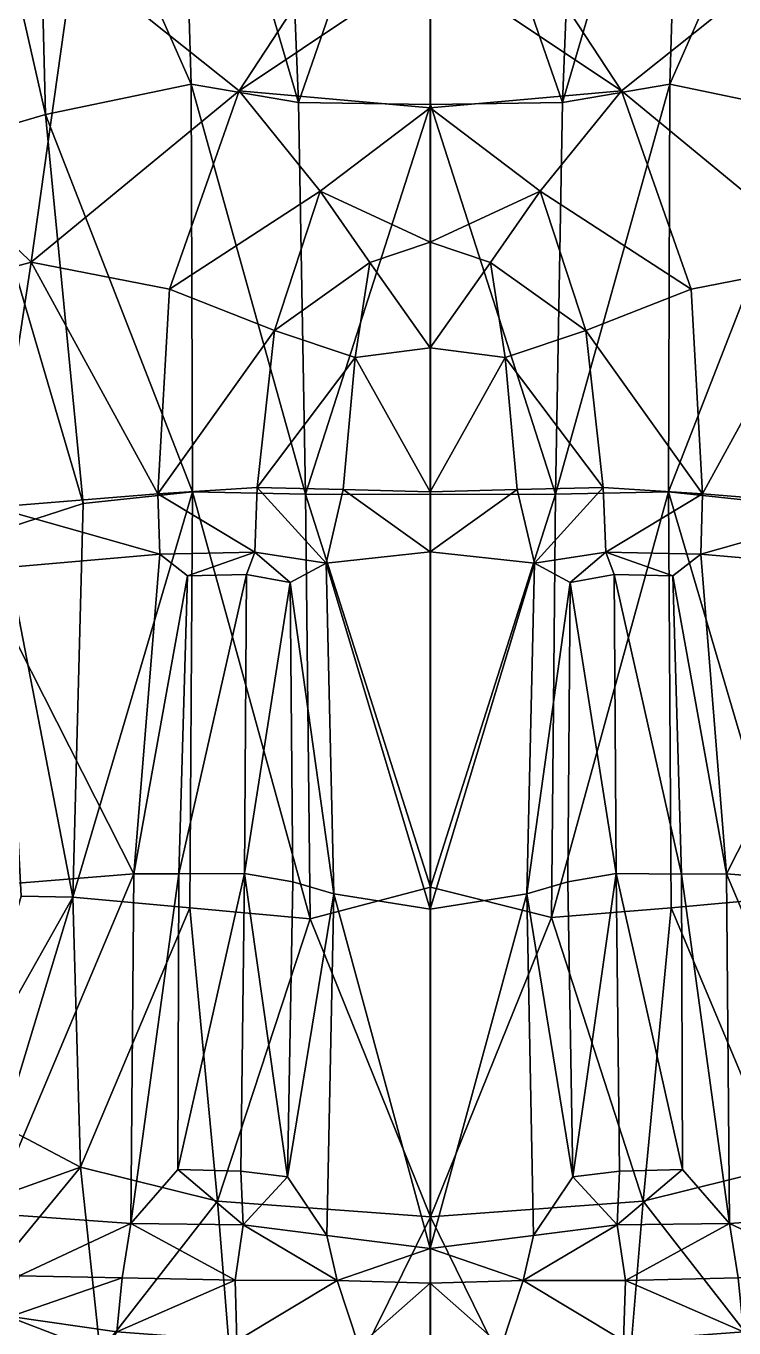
# Model space of a CAD drawing. Extents: x -4.77 to 4.77, y -2.48 to 3.3.
# Drawn here: x -0.1493 to 0.1118, y 0.9531 to 1.4335 of the extents above; entities that cross this region are included whole.
import ezdxf

# ---------------------------------------------------------------- set-up
doc = ezdxf.new("R2010")
doc.units = 0

msp = doc.modelspace()

# ---------------------------------------------------------------- linework, layer by layer
for points in [[(-0.08845, 1.41206, -1.1986), (-0.14563, 1.54208, -1.15501), (-0.09272, 1.55475, -1.17062)], [(-0.08845, 1.41206, 1.1986), (-0.09272, 1.55475, 1.17062), (-0.14563, 1.54208, 1.15501)], [(-0.04884, 1.40526, -1.16604), (-0.09272, 1.55475, -1.17062), (-0.05468, 1.55153, -1.13752)], [(-0.04884, 1.40526, -1.16604), (-0.08845, 1.41206, -1.1986), (-0.09272, 1.55475, -1.17062)], [(-0.04884, 1.40526, 1.16604), (-0.05468, 1.55153, 1.13752), (-0.09272, 1.55475, 1.17062)], [(-0.04884, 1.40526, 1.16604), (-0.09272, 1.55475, 1.17062), (-0.08845, 1.41206, 1.1986)], [(0.04854, 1.40525, -1.16603), (0.09243, 1.55474, -1.17062), (0.08815, 1.41205, -1.1986)], [(0.04854, 1.40525, -1.16603), (0.05439, 1.55153, -1.13752), (0.09243, 1.55474, -1.17062)], [(0.04854, 1.40525, 1.16603), (0.08815, 1.41205, 1.1986), (0.09243, 1.55474, 1.17062)], [(0.04854, 1.40525, 1.16603), (0.09243, 1.55474, 1.17062), (0.05439, 1.55153, 1.13752)], [(0.08815, 1.41205, -1.1986), (0.09243, 1.55474, -1.17062), (0.14534, 1.54207, -1.155)], [(0.08815, 1.41205, 1.1986), (0.14534, 1.54207, 1.155), (0.09243, 1.55474, 1.17062)], [(-0.00015, 1.54567, -1.13773), (-0.04884, 1.40526, -1.16604), (-0.05468, 1.55153, -1.13752)], [(-0.00015, 1.54567, 1.13773), (-0.05468, 1.55153, 1.13752), (-0.04884, 1.40526, 1.16604)], [(-0.00015, 1.54567, -1.13773), (0.05439, 1.55153, -1.13752), (0.04854, 1.40525, -1.16603)], [(-0.00015, 1.54567, 1.13773), (0.04854, 1.40525, 1.16603), (0.05439, 1.55153, 1.13752)], [(-0.14215, 1.40087, -1.1718), (-0.1726, 1.53498, -1.14042), (-0.14563, 1.54208, -1.15501)], [(-0.14215, 1.40087, 1.1718), (-0.14563, 1.54208, 1.15501), (-0.1726, 1.53498, 1.14042)], [(-0.08845, 1.41206, -1.1986), (-0.14215, 1.40087, -1.1718), (-0.14563, 1.54208, -1.15501)], [(-0.08845, 1.41206, 1.1986), (-0.14563, 1.54208, 1.15501), (-0.14215, 1.40087, 1.1718)], [(-0.00015, 1.54567, -1.13773), (-0.00015, 1.40459, -1.16428), (-0.04884, 1.40526, -1.16604)], [(-0.00015, 1.54567, 1.13773), (-0.04884, 1.40526, 1.16604), (-0.00015, 1.40459, 1.16428)], [(-0.00015, 1.54567, -1.13773), (0.04854, 1.40525, -1.16603), (-0.00015, 1.40459, -1.16428)], [(-0.00015, 1.54567, 1.13773), (-0.00015, 1.40459, 1.16428), (0.04854, 1.40525, 1.16603)], [(0.08815, 1.41205, -1.1986), (0.14534, 1.54207, -1.155), (0.14185, 1.40086, -1.17179)], [(0.08815, 1.41205, 1.1986), (0.14185, 1.40086, 1.17179), (0.14534, 1.54207, 1.155)], [(-0.14215, 1.40087, -1.1718), (-0.16813, 1.39329, -1.16612), (-0.1726, 1.53498, -1.14042)], [(-0.14215, 1.40087, 1.1718), (-0.1726, 1.53498, 1.14042), (-0.16813, 1.39329, 1.16612)], [(-0.07071, 1.40956, 1.11707), (-0.00022, 1.51727, 1.11707), (-0.13168, 1.45831, 1.11707)], [(-0.07071, 1.40956, -1.11707), (-0.13168, 1.45831, -1.11707), (-0.00022, 1.51727, -1.11707)], [(-0.07071, 1.40956, 1.11707), (-0.00022, 1.45688, 1.11707), (-0.00022, 1.51727, 1.11707)], [(-0.07071, 1.40956, -1.11707), (-0.00022, 1.51727, -1.11707), (-0.00022, 1.45688, -1.11707)], [(-0.00022, 1.51727, 1.11707), (0.07026, 1.40956, 1.11707), (0.13124, 1.4583, 1.11707)], [(-0.00022, 1.51727, 1.11707), (-0.00022, 1.45688, 1.11707), (0.07026, 1.40956, 1.11707)], [(-0.00022, 1.51727, -1.11707), (0.13124, 1.4583, -1.11707), (0.07026, 1.40956, -1.11707)], [(-0.00022, 1.51727, -1.11707), (0.07026, 1.40956, -1.11707), (-0.00022, 1.45688, -1.11707)], [(-0.24644, 1.4879, 1.11706), (-0.2008, 1.39818, 1.11706), (-0.13168, 1.45831, 1.11707)], [(-0.24644, 1.4879, -1.11706), (-0.13168, 1.45831, -1.11707), (-0.2008, 1.39818, -1.11706)], [(-0.2008, 1.39818, 1.11706), (-0.14745, 1.34641, 1.11706), (-0.13168, 1.45831, 1.11707)], [(-0.2008, 1.39818, -1.11706), (-0.13168, 1.45831, -1.11707), (-0.14745, 1.34641, -1.11706)], [(-0.07071, 1.40956, 1.11707), (-0.13168, 1.45831, 1.11707), (-0.14745, 1.34641, 1.11706)], [(-0.07071, 1.40956, -1.11707), (-0.14745, 1.34641, -1.11706), (-0.13168, 1.45831, -1.11707)], [(-0.07071, 1.40956, 1.11707), (-0.00023, 1.40332, 1.11707), (-0.00022, 1.45688, 1.11707)], [(-0.07071, 1.40956, -1.11707), (-0.00022, 1.45688, -1.11707), (-0.00023, 1.40332, -1.11707)], [(0.07026, 1.40956, 1.11707), (-0.00022, 1.45688, 1.11707), (-0.00023, 1.40332, 1.11707)], [(0.07026, 1.40956, -1.11707), (-0.00023, 1.40332, -1.11707), (-0.00022, 1.45688, -1.11707)], [(0.14699, 1.3464, 1.11707), (0.13124, 1.4583, 1.11707), (0.07026, 1.40956, 1.11707)], [(0.14699, 1.3464, -1.11707), (0.07026, 1.40956, -1.11707), (0.13124, 1.4583, -1.11707)], [(-0.07071, 1.40956, 1.11707), (-0.14745, 1.34641, 1.11706), (-0.09643, 1.33641, 1.11707)], [(-0.07071, 1.40956, -1.11707), (-0.09643, 1.33641, -1.11707), (-0.14745, 1.34641, -1.11706)], [(-0.08795, 1.26159, -1.22381), (-0.14215, 1.40087, -1.1718), (-0.08845, 1.41206, -1.1986)], [(-0.08795, 1.26159, 1.22381), (-0.08845, 1.41206, 1.1986), (-0.14215, 1.40087, 1.1718)], [(-0.04079, 1.37263, 1.11707), (-0.07071, 1.40956, 1.11707), (-0.09643, 1.33641, 1.11707)], [(-0.04079, 1.37263, -1.11707), (-0.09643, 1.33641, -1.11707), (-0.07071, 1.40956, -1.11707)], [(-0.04625, 1.26075, -1.18729), (-0.08845, 1.41206, -1.1986), (-0.04884, 1.40526, -1.16604)], [(-0.04625, 1.26075, -1.18729), (-0.08795, 1.26159, -1.22381), (-0.08845, 1.41206, -1.1986)], [(-0.04625, 1.26075, 1.18729), (-0.04884, 1.40526, 1.16604), (-0.08845, 1.41206, 1.1986)], [(-0.04625, 1.26075, 1.18729), (-0.08845, 1.41206, 1.1986), (-0.08795, 1.26159, 1.22381)], [(-0.07071, 1.40956, 1.11707), (-0.04079, 1.37263, 1.11707), (-0.00023, 1.40332, 1.11707)], [(-0.07071, 1.40956, -1.11707), (-0.00023, 1.40332, -1.11707), (-0.04079, 1.37263, -1.11707)], [(0.07026, 1.40956, 1.11707), (-0.00023, 1.40332, 1.11707), (0.04034, 1.37263, 1.11707)], [(0.07026, 1.40956, -1.11707), (0.04034, 1.37263, -1.11707), (-0.00023, 1.40332, -1.11707)], [(0.04034, 1.37263, 1.11707), (0.09598, 1.3364, 1.11707), (0.07026, 1.40956, 1.11707)], [(0.04034, 1.37263, -1.11707), (0.07026, 1.40956, -1.11707), (0.09598, 1.3364, -1.11707)], [(0.04595, 1.26075, -1.18728), (0.08815, 1.41205, -1.1986), (0.08765, 1.26158, -1.22381)], [(0.04595, 1.26075, -1.18728), (0.04854, 1.40525, -1.16603), (0.08815, 1.41205, -1.1986)], [(0.04595, 1.26075, 1.18728), (0.08765, 1.26158, 1.22381), (0.08815, 1.41205, 1.1986)], [(0.04595, 1.26075, 1.18728), (0.08815, 1.41205, 1.1986), (0.04854, 1.40525, 1.16603)], [(0.14699, 1.3464, 1.11707), (0.07026, 1.40956, 1.11707), (0.09598, 1.3364, 1.11707)], [(0.14699, 1.3464, -1.11707), (0.09598, 1.3364, -1.11707), (0.07026, 1.40956, -1.11707)], [(0.08765, 1.26158, -1.22381), (0.08815, 1.41205, -1.1986), (0.14185, 1.40086, -1.17179)], [(0.08765, 1.26158, 1.22381), (0.14185, 1.40086, 1.17179), (0.08815, 1.41205, 1.1986)], [(-0.00015, 1.40459, -1.16428), (-0.04625, 1.26075, -1.18729), (-0.04884, 1.40526, -1.16604)], [(-0.00015, 1.40459, 1.16428), (-0.04884, 1.40526, 1.16604), (-0.04625, 1.26075, 1.18729)], [(-0.00015, 1.40459, -1.16428), (-0.00015, 1.26064, -1.18404), (-0.04625, 1.26075, -1.18729)], [(-0.00015, 1.40459, 1.16428), (-0.04625, 1.26075, 1.18729), (-0.00015, 1.26064, 1.18404)], [(-0.04079, 1.37263, 1.11707), (-0.00023, 1.35372, 1.11707), (-0.00023, 1.40332, 1.11707)], [(-0.04079, 1.37263, -1.11707), (-0.00023, 1.40332, -1.11707), (-0.00023, 1.35372, -1.11707)], [(-0.00023, 1.35372, 1.11707), (0.04034, 1.37263, 1.11707), (-0.00023, 1.40332, 1.11707)], [(-0.00023, 1.35372, -1.11707), (-0.00023, 1.40332, -1.11707), (0.04034, 1.37263, -1.11707)], [(-0.00015, 1.40459, -1.16428), (0.04854, 1.40525, -1.16603), (0.04595, 1.26075, -1.18728)], [(-0.00015, 1.40459, 1.16428), (0.04595, 1.26075, 1.18728), (0.04854, 1.40525, 1.16603)], [(-0.00015, 1.40459, -1.16428), (0.04595, 1.26075, -1.18728), (-0.00015, 1.26064, -1.18404)], [(-0.00015, 1.40459, 1.16428), (-0.00015, 1.26064, 1.18404), (0.04595, 1.26075, 1.18728)], [(-0.2008, 1.39818, 1.11706), (-0.19833, 1.3323, 1.11706), (-0.14745, 1.34641, 1.11706)], [(-0.2008, 1.39818, -1.11706), (-0.14745, 1.34641, -1.11706), (-0.19833, 1.3323, -1.11706)], [(-0.12828, 1.25732, -1.20398), (-0.16813, 1.39329, -1.16612), (-0.14215, 1.40087, -1.1718)], [(-0.12828, 1.25732, 1.20398), (-0.14215, 1.40087, 1.1718), (-0.16813, 1.39329, 1.16612)], [(-0.08795, 1.26159, -1.22381), (-0.12828, 1.25732, -1.20398), (-0.14215, 1.40087, -1.1718)], [(-0.08795, 1.26159, 1.22381), (-0.14215, 1.40087, 1.1718), (-0.12828, 1.25732, 1.20398)], [(0.08765, 1.26158, -1.22381), (0.14185, 1.40086, -1.17179), (0.12798, 1.25731, -1.20398)], [(0.08765, 1.26158, 1.22381), (0.12798, 1.25731, 1.20398), (0.14185, 1.40086, 1.17179)], [(-0.12828, 1.25732, -1.20398), (-0.15818, 1.24756, -1.18552), (-0.16813, 1.39329, -1.16612)], [(-0.12828, 1.25732, 1.20398), (-0.16813, 1.39329, 1.16612), (-0.15818, 1.24756, 1.18552)], [(-0.04079, 1.37263, 1.11707), (-0.09643, 1.33641, 1.11707), (-0.05765, 1.32114, 1.11707)], [(-0.04079, 1.37263, -1.11707), (-0.05765, 1.32114, -1.11707), (-0.09643, 1.33641, -1.11707)], [(-0.02247, 1.34623, 1.11707), (-0.04079, 1.37263, 1.11707), (-0.05765, 1.32114, 1.11707)], [(-0.02247, 1.34623, -1.11707), (-0.05765, 1.32114, -1.11707), (-0.04079, 1.37263, -1.11707)], [(-0.04079, 1.37263, 1.11707), (-0.02247, 1.34623, 1.11707), (-0.00023, 1.35372, 1.11707)], [(-0.04079, 1.37263, -1.11707), (-0.00023, 1.35372, -1.11707), (-0.02247, 1.34623, -1.11707)], [(-0.00023, 1.35372, 1.11707), (0.02201, 1.34623, 1.11707), (0.04034, 1.37263, 1.11707)], [(-0.00023, 1.35372, -1.11707), (0.04034, 1.37263, -1.11707), (0.02201, 1.34623, -1.11707)], [(0.05719, 1.32114, 1.11707), (0.04034, 1.37263, 1.11707), (0.02201, 1.34623, 1.11707)], [(0.05719, 1.32114, -1.11707), (0.02201, 1.34623, -1.11707), (0.04034, 1.37263, -1.11707)], [(0.04034, 1.37263, 1.11707), (0.05719, 1.32114, 1.11707), (0.09598, 1.3364, 1.11707)], [(0.04034, 1.37263, -1.11707), (0.09598, 1.3364, -1.11707), (0.05719, 1.32114, -1.11707)], [(-0.00023, 1.31478, 1.11707), (-0.00023, 1.35372, 1.11707), (-0.02247, 1.34623, 1.11707)], [(-0.00023, 1.31478, -1.11707), (-0.02247, 1.34623, -1.11707), (-0.00023, 1.35372, -1.11707)], [(-0.00023, 1.31478, 1.11707), (0.02201, 1.34623, 1.11707), (-0.00023, 1.35372, 1.11707)], [(-0.00023, 1.31478, -1.11707), (-0.00023, 1.35372, -1.11707), (0.02201, 1.34623, -1.11707)], [(-0.19833, 1.3323, 1.11706), (-0.16128, 1.25603, 1.11706), (-0.14745, 1.34641, 1.11706)], [(-0.19833, 1.3323, -1.11706), (-0.14745, 1.34641, -1.11706), (-0.16128, 1.25603, -1.11706)], [(-0.1007, 1.26089, 1.11707), (-0.14745, 1.34641, 1.11706), (-0.16128, 1.25603, 1.11706)], [(-0.1007, 1.26089, -1.11707), (-0.16128, 1.25603, -1.11706), (-0.14745, 1.34641, -1.11706)], [(-0.1007, 1.26089, 1.11707), (-0.09643, 1.33641, 1.11707), (-0.14745, 1.34641, 1.11706)], [(-0.1007, 1.26089, -1.11707), (-0.14745, 1.34641, -1.11706), (-0.09643, 1.33641, -1.11707)], [(-0.02247, 1.34623, 1.11707), (-0.05765, 1.32114, 1.11707), (-0.02787, 1.31118, 1.11707)], [(-0.02247, 1.34623, -1.11707), (-0.02787, 1.31118, -1.11707), (-0.05765, 1.32114, -1.11707)], [(-0.00023, 1.31478, 1.11707), (-0.02247, 1.34623, 1.11707), (-0.02787, 1.31118, 1.11707)], [(-0.00023, 1.31478, -1.11707), (-0.02787, 1.31118, -1.11707), (-0.02247, 1.34623, -1.11707)], [(-0.00023, 1.31478, 1.11707), (0.02742, 1.31117, 1.11707), (0.02201, 1.34623, 1.11707)], [(-0.00023, 1.31478, -1.11707), (0.02201, 1.34623, -1.11707), (0.02742, 1.31117, -1.11707)], [(0.05719, 1.32114, 1.11707), (0.02201, 1.34623, 1.11707), (0.02742, 1.31117, 1.11707)], [(0.05719, 1.32114, -1.11707), (0.02742, 1.31117, -1.11707), (0.02201, 1.34623, -1.11707)], [(0.10024, 1.26088, 1.11707), (0.14699, 1.3464, 1.11707), (0.09598, 1.3364, 1.11707)], [(0.10024, 1.26088, -1.11707), (0.09598, 1.3364, -1.11707), (0.14699, 1.3464, -1.11707)], [(0.10024, 1.26088, 1.11707), (0.16082, 1.25602, 1.11708), (0.14699, 1.3464, 1.11707)], [(0.10024, 1.26088, -1.11707), (0.14699, 1.3464, -1.11707), (0.16082, 1.25602, -1.11708)], [(-0.1007, 1.26089, 1.11707), (-0.05765, 1.32114, 1.11707), (-0.09643, 1.33641, 1.11707)], [(-0.1007, 1.26089, -1.11707), (-0.09643, 1.33641, -1.11707), (-0.05765, 1.32114, -1.11707)], [(0.05719, 1.32114, 1.11707), (0.10024, 1.26088, 1.11707), (0.09598, 1.3364, 1.11707)], [(0.05719, 1.32114, -1.11707), (0.09598, 1.3364, -1.11707), (0.10024, 1.26088, -1.11707)], [(-0.1007, 1.26089, 1.11707), (-0.06406, 1.2633, 1.11707), (-0.05765, 1.32114, 1.11707)], [(-0.1007, 1.26089, -1.11707), (-0.05765, 1.32114, -1.11707), (-0.06406, 1.2633, -1.11707)], [(-0.02787, 1.31118, 1.11707), (-0.05765, 1.32114, 1.11707), (-0.06406, 1.2633, 1.11707)], [(-0.02787, 1.31118, -1.11707), (-0.06406, 1.2633, -1.11707), (-0.05765, 1.32114, -1.11707)], [(0.0636, 1.2633, 1.11707), (0.05719, 1.32114, 1.11707), (0.02742, 1.31117, 1.11707)], [(0.0636, 1.2633, -1.11707), (0.02742, 1.31117, -1.11707), (0.05719, 1.32114, -1.11707)], [(0.05719, 1.32114, 1.11707), (0.0636, 1.2633, 1.11707), (0.10024, 1.26088, 1.11707)], [(0.05719, 1.32114, -1.11707), (0.10024, 1.26088, -1.11707), (0.0636, 1.2633, -1.11707)], [(-0.02787, 1.31118, 1.11707), (-0.00023, 1.26164, 1.11707), (-0.00023, 1.31478, 1.11707)], [(-0.02787, 1.31118, -1.11707), (-0.00023, 1.31478, -1.11707), (-0.00023, 1.26164, -1.11707)], [(-0.00023, 1.26164, 1.11707), (0.02742, 1.31117, 1.11707), (-0.00023, 1.31478, 1.11707)], [(-0.00023, 1.26164, -1.11707), (-0.00023, 1.31478, -1.11707), (0.02742, 1.31117, -1.11707)], [(-0.02787, 1.31118, 1.11707), (-0.06406, 1.2633, 1.11707), (-0.03234, 1.26247, 1.11707)], [(-0.02787, 1.31118, -1.11707), (-0.03234, 1.26247, -1.11707), (-0.06406, 1.2633, -1.11707)], [(-0.02787, 1.31118, 1.11707), (-0.03234, 1.26247, 1.11707), (-0.00023, 1.26164, 1.11707)], [(-0.02787, 1.31118, -1.11707), (-0.00023, 1.26164, -1.11707), (-0.03234, 1.26247, -1.11707)], [(-0.00023, 1.26164, 1.11707), (0.03188, 1.26247, 1.11707), (0.02742, 1.31117, 1.11707)], [(-0.00023, 1.26164, -1.11707), (0.02742, 1.31117, -1.11707), (0.03188, 1.26247, -1.11707)], [(0.0636, 1.2633, 1.11707), (0.02742, 1.31117, 1.11707), (0.03188, 1.26247, 1.11707)], [(0.0636, 1.2633, -1.11707), (0.03188, 1.26247, -1.11707), (0.02742, 1.31117, -1.11707)], [(-0.16128, 1.25603, 1.11706), (-0.10001, 1.23862, 1.09776), (-0.1007, 1.26089, 1.11707)], [(-0.16128, 1.25603, -1.11706), (-0.1007, 1.26089, -1.11707), (-0.10001, 1.23862, -1.09776)], [(-0.13199, 1.1121, -1.22991), (-0.08795, 1.26159, -1.22381), (-0.08888, 1.10811, -1.24502)], [(-0.13199, 1.1121, -1.22991), (-0.12828, 1.25732, -1.20398), (-0.08795, 1.26159, -1.22381)], [(-0.13199, 1.1121, 1.22991), (-0.08888, 1.10811, 1.24502), (-0.08795, 1.26159, 1.22381)], [(-0.13199, 1.1121, 1.22991), (-0.08795, 1.26159, 1.22381), (-0.12828, 1.25732, 1.20398)], [(-0.06497, 1.23933, 1.09638), (-0.06406, 1.2633, 1.11707), (-0.1007, 1.26089, 1.11707)], [(-0.06497, 1.23933, -1.09638), (-0.1007, 1.26089, -1.11707), (-0.06406, 1.2633, -1.11707)], [(-0.06497, 1.23933, 1.09638), (-0.1007, 1.26089, 1.11707), (-0.10001, 1.23862, 1.09776)], [(-0.06497, 1.23933, -1.09638), (-0.10001, 1.23862, -1.09776), (-0.1007, 1.26089, -1.11707)], [(-0.04456, 1.10405, -1.19983), (-0.08888, 1.10811, -1.24502), (-0.08795, 1.26159, -1.22381)], [(-0.04456, 1.10405, 1.19983), (-0.08795, 1.26159, 1.22381), (-0.08888, 1.10811, 1.24502)], [(-0.04456, 1.10405, -1.19983), (-0.08795, 1.26159, -1.22381), (-0.04625, 1.26075, -1.18729)], [(-0.04456, 1.10405, 1.19983), (-0.04625, 1.26075, 1.18729), (-0.08795, 1.26159, 1.22381)], [(-0.06406, 1.2633, 1.11707), (-0.06497, 1.23933, 1.09638), (-0.03864, 1.23535, 1.09841)], [(-0.06406, 1.2633, -1.11707), (-0.03864, 1.23535, -1.09841), (-0.06497, 1.23933, -1.09638)], [(-0.06406, 1.2633, 1.11707), (-0.03864, 1.23535, 1.09841), (-0.03234, 1.26247, 1.11707)], [(-0.06406, 1.2633, -1.11707), (-0.03234, 1.26247, -1.11707), (-0.03864, 1.23535, -1.09841)], [(-0.00016, 1.11583, -1.19797), (-0.04625, 1.26075, -1.18729), (-0.00015, 1.26064, -1.18404)], [(-0.00016, 1.11583, -1.19797), (-0.04456, 1.10405, -1.19983), (-0.04625, 1.26075, -1.18729)], [(-0.00016, 1.11583, 1.19797), (-0.00015, 1.26064, 1.18404), (-0.04625, 1.26075, 1.18729)], [(-0.00016, 1.11583, 1.19797), (-0.04625, 1.26075, 1.18729), (-0.04456, 1.10405, 1.19983)], [(-0.03234, 1.26247, 1.11707), (-0.03864, 1.23535, 1.09841), (-0.00023, 1.23944, 1.10752)], [(-0.03234, 1.26247, -1.11707), (-0.00023, 1.23944, -1.10752), (-0.03864, 1.23535, -1.09841)], [(-0.03234, 1.26247, 1.11707), (-0.00023, 1.23944, 1.10752), (-0.00023, 1.26164, 1.11707)], [(-0.03234, 1.26247, -1.11707), (-0.00023, 1.26164, -1.11707), (-0.00023, 1.23944, -1.10752)], [(0.03188, 1.26247, 1.11707), (-0.00023, 1.23944, 1.10752), (0.03818, 1.23535, 1.09841)], [(0.03188, 1.26247, 1.11707), (-0.00023, 1.26164, 1.11707), (-0.00023, 1.23944, 1.10752)], [(0.03188, 1.26247, -1.11707), (0.03818, 1.23535, -1.09841), (-0.00023, 1.23944, -1.10752)], [(0.03188, 1.26247, -1.11707), (-0.00023, 1.23944, -1.10752), (-0.00023, 1.26164, -1.11707)], [(-0.00016, 1.11583, -1.19797), (0.04595, 1.26075, -1.18728), (0.04449, 1.10452, -1.19982)], [(-0.00016, 1.11583, -1.19797), (-0.00015, 1.26064, -1.18404), (0.04595, 1.26075, -1.18728)], [(-0.00016, 1.11583, 1.19797), (0.04449, 1.10452, 1.19982), (0.04595, 1.26075, 1.18728)], [(-0.00016, 1.11583, 1.19797), (0.04595, 1.26075, 1.18728), (-0.00015, 1.26064, 1.18404)], [(0.03818, 1.23535, 1.09841), (0.0636, 1.2633, 1.11707), (0.03188, 1.26247, 1.11707)], [(0.03818, 1.23535, -1.09841), (0.03188, 1.26247, -1.11707), (0.0636, 1.2633, -1.11707)], [(0.03818, 1.23535, 1.09841), (0.06451, 1.23932, 1.09638), (0.0636, 1.2633, 1.11707)], [(0.03818, 1.23535, -1.09841), (0.0636, 1.2633, -1.11707), (0.06451, 1.23932, -1.09638)], [(0.04449, 1.10452, -1.19982), (0.08765, 1.26158, -1.22381), (0.08857, 1.10811, -1.24501)], [(0.04449, 1.10452, -1.19982), (0.04595, 1.26075, -1.18728), (0.08765, 1.26158, -1.22381)], [(0.04449, 1.10452, 1.19982), (0.08857, 1.10811, 1.24501), (0.08765, 1.26158, 1.22381)], [(0.04449, 1.10452, 1.19982), (0.08765, 1.26158, 1.22381), (0.04595, 1.26075, 1.18728)], [(0.06451, 1.23932, 1.09638), (0.10024, 1.26088, 1.11707), (0.0636, 1.2633, 1.11707)], [(0.06451, 1.23932, -1.09638), (0.0636, 1.2633, -1.11707), (0.10024, 1.26088, -1.11707)], [(0.06451, 1.23932, 1.09638), (0.09955, 1.23862, 1.09777), (0.10024, 1.26088, 1.11707)], [(0.06451, 1.23932, -1.09638), (0.10024, 1.26088, -1.11707), (0.09955, 1.23862, -1.09777)], [(0.08765, 1.26158, -1.22381), (0.13167, 1.11209, -1.22991), (0.08857, 1.10811, -1.24501)], [(0.08765, 1.26158, -1.22381), (0.12798, 1.25731, -1.20398), (0.13167, 1.11209, -1.22991)], [(0.08765, 1.26158, 1.22381), (0.08857, 1.10811, 1.24501), (0.13167, 1.11209, 1.22991)], [(0.08765, 1.26158, 1.22381), (0.13167, 1.11209, 1.22991), (0.12798, 1.25731, 1.20398)], [(0.09955, 1.23862, 1.09777), (0.16082, 1.25602, 1.11708), (0.10024, 1.26088, 1.11707)], [(0.09955, 1.23862, -1.09777), (0.10024, 1.26088, -1.11707), (0.16082, 1.25602, -1.11708)], [(-0.16128, 1.25603, 1.11706), (-0.16645, 1.23288, 1.09788), (-0.10001, 1.23862, 1.09776)], [(-0.16128, 1.25603, -1.11706), (-0.10001, 1.23862, -1.09776), (-0.16645, 1.23288, -1.09788)], [(-0.13199, 1.1121, -1.22991), (-0.15818, 1.24756, -1.18552), (-0.12828, 1.25732, -1.20398)], [(-0.13199, 1.1121, 1.22991), (-0.12828, 1.25732, 1.20398), (-0.15818, 1.24756, 1.18552)], [(0.09955, 1.23862, 1.09777), (0.16599, 1.23287, 1.09789), (0.16082, 1.25602, 1.11708)], [(0.09955, 1.23862, -1.09777), (0.16082, 1.25602, -1.11708), (0.16599, 1.23287, -1.09789)], [(-0.13199, 1.1121, -1.22991), (-0.15113, 1.11245, -1.20024), (-0.15818, 1.24756, -1.18552)], [(-0.13199, 1.1121, 1.22991), (-0.15818, 1.24756, 1.18552), (-0.15113, 1.11245, 1.20024)], [(-0.00023, 1.10771, 0.99719), (-0.00023, 1.23944, 1.10752), (-0.03864, 1.23535, 1.09841)], [(-0.00023, 1.10771, -0.99719), (-0.03864, 1.23535, -1.09841), (-0.00023, 1.23944, -1.10752)], [(0.03818, 1.23535, 1.09841), (-0.00023, 1.23944, 1.10752), (-0.00023, 1.10771, 0.99719)], [(0.03818, 1.23535, -1.09841), (-0.00023, 1.10771, -0.99719), (-0.00023, 1.23944, -1.10752)], [(-0.10948, 1.12065, 0.98325), (-0.10001, 1.23862, 1.09776), (-0.16645, 1.23288, 1.09788)], [(-0.10948, 1.12065, -0.98325), (-0.16645, 1.23288, -1.09788), (-0.10001, 1.23862, -1.09776)], [(-0.10948, 1.12065, 0.98325), (-0.0897, 1.23062, 1.06443), (-0.10001, 1.23862, 1.09776)], [(-0.10948, 1.12065, -0.98325), (-0.10001, 1.23862, -1.09776), (-0.0897, 1.23062, -1.06443)], [(-0.06497, 1.23933, 1.09638), (-0.10001, 1.23862, 1.09776), (-0.0897, 1.23062, 1.06443)], [(-0.06497, 1.23933, -1.09638), (-0.0897, 1.23062, -1.06443), (-0.10001, 1.23862, -1.09776)], [(-0.06497, 1.23933, 1.09638), (-0.0897, 1.23062, 1.06443), (-0.06801, 1.23115, 1.06408)], [(-0.06497, 1.23933, -1.09638), (-0.06801, 1.23115, -1.06408), (-0.0897, 1.23062, -1.06443)], [(-0.06497, 1.23933, 1.09638), (-0.06801, 1.23115, 1.06408), (-0.05188, 1.22824, 1.0662)], [(-0.06497, 1.23933, -1.09638), (-0.05188, 1.22824, -1.0662), (-0.06801, 1.23115, -1.06408)], [(-0.06497, 1.23933, 1.09638), (-0.05188, 1.22824, 1.0662), (-0.03864, 1.23535, 1.09841)], [(-0.06497, 1.23933, -1.09638), (-0.03864, 1.23535, -1.09841), (-0.05188, 1.22824, -1.0662)], [(-0.0358, 1.11331, 0.98662), (-0.03864, 1.23535, 1.09841), (-0.05188, 1.22824, 1.0662)], [(-0.0358, 1.11331, -0.98662), (-0.05188, 1.22824, -1.0662), (-0.03864, 1.23535, -1.09841)], [(-0.00023, 1.10771, 0.99719), (-0.03864, 1.23535, 1.09841), (-0.0358, 1.11331, 0.98662)], [(-0.00023, 1.10771, -0.99719), (-0.0358, 1.11331, -0.98662), (-0.03864, 1.23535, -1.09841)], [(0.03818, 1.23535, 1.09841), (-0.00023, 1.10771, 0.99719), (0.03534, 1.11331, 0.98662)], [(0.03818, 1.23535, -1.09841), (0.03534, 1.11331, -0.98662), (-0.00023, 1.10771, -0.99719)], [(0.05142, 1.22824, 1.0662), (0.03818, 1.23535, 1.09841), (0.03534, 1.11331, 0.98662)], [(0.05142, 1.22824, -1.0662), (0.03534, 1.11331, -0.98662), (0.03818, 1.23535, -1.09841)], [(0.06451, 1.23932, 1.09638), (0.03818, 1.23535, 1.09841), (0.05142, 1.22824, 1.0662)], [(0.06451, 1.23932, -1.09638), (0.05142, 1.22824, -1.0662), (0.03818, 1.23535, -1.09841)], [(0.06451, 1.23932, 1.09638), (0.05142, 1.22824, 1.0662), (0.06755, 1.23115, 1.06409)], [(0.06451, 1.23932, -1.09638), (0.06755, 1.23115, -1.06409), (0.05142, 1.22824, -1.0662)], [(0.08925, 1.23062, 1.06444), (0.06451, 1.23932, 1.09638), (0.06755, 1.23115, 1.06409)], [(0.08925, 1.23062, 1.06444), (0.09955, 1.23862, 1.09777), (0.06451, 1.23932, 1.09638)], [(0.08925, 1.23062, -1.06444), (0.06755, 1.23115, -1.06409), (0.06451, 1.23932, -1.09638)], [(0.08925, 1.23062, -1.06444), (0.06451, 1.23932, -1.09638), (0.09955, 1.23862, -1.09777)], [(0.10902, 1.12065, 0.98326), (0.09955, 1.23862, 1.09777), (0.08925, 1.23062, 1.06444)], [(0.10902, 1.12065, -0.98326), (0.08925, 1.23062, -1.06444), (0.09955, 1.23862, -1.09777)], [(0.16599, 1.23287, 1.09789), (0.09955, 1.23862, 1.09777), (0.10902, 1.12065, 0.98326)], [(0.16599, 1.23287, -1.09789), (0.10902, 1.12065, -0.98326), (0.09955, 1.23862, -1.09777)], [(-0.10948, 1.12065, 0.98325), (-0.16645, 1.23288, 1.09788), (-0.16156, 1.11652, 0.98845)], [(-0.10948, 1.12065, -0.98325), (-0.16156, 1.11652, -0.98845), (-0.16645, 1.23288, -1.09788)], [(-0.10948, 1.12065, 0.98325), (-0.09291, 1.12063, 0.96753), (-0.0897, 1.23062, 1.06443)], [(-0.10948, 1.12065, -0.98325), (-0.0897, 1.23062, -1.06443), (-0.09291, 1.12063, -0.96753)], [(-0.09291, 1.12063, 0.96753), (-0.06801, 1.23115, 1.06408), (-0.0897, 1.23062, 1.06443)], [(-0.09291, 1.12063, 0.96753), (-0.06878, 1.12083, 0.96548), (-0.06801, 1.23115, 1.06408)], [(-0.09291, 1.12063, -0.96753), (-0.0897, 1.23062, -1.06443), (-0.06801, 1.23115, -1.06408)], [(-0.09291, 1.12063, -0.96753), (-0.06801, 1.23115, -1.06408), (-0.06878, 1.12083, -0.96548)], [(-0.06878, 1.12083, 0.96548), (-0.05188, 1.22824, 1.0662), (-0.06801, 1.23115, 1.06408)], [(-0.06878, 1.12083, -0.96548), (-0.06801, 1.23115, -1.06408), (-0.05188, 1.22824, -1.0662)], [(0.06833, 1.12083, 0.96548), (0.06755, 1.23115, 1.06409), (0.05142, 1.22824, 1.0662)], [(0.06833, 1.12083, -0.96548), (0.05142, 1.22824, -1.0662), (0.06755, 1.23115, -1.06409)], [(0.09246, 1.12062, 0.96754), (0.06755, 1.23115, 1.06409), (0.06833, 1.12083, 0.96548)], [(0.09246, 1.12062, 0.96754), (0.08925, 1.23062, 1.06444), (0.06755, 1.23115, 1.06409)], [(0.09246, 1.12062, -0.96754), (0.06833, 1.12083, -0.96548), (0.06755, 1.23115, -1.06409)], [(0.09246, 1.12062, -0.96754), (0.06755, 1.23115, -1.06409), (0.08925, 1.23062, -1.06444)], [(0.10902, 1.12065, 0.98326), (0.08925, 1.23062, 1.06444), (0.09246, 1.12062, 0.96754)], [(0.10902, 1.12065, -0.98326), (0.09246, 1.12062, -0.96754), (0.08925, 1.23062, -1.06444)], [(0.16599, 1.23287, 1.09789), (0.10902, 1.12065, 0.98326), (0.1611, 1.11651, 0.98846)], [(0.16599, 1.23287, -1.09789), (0.1611, 1.11651, -0.98846), (0.10902, 1.12065, -0.98326)], [(-0.06878, 1.12083, 0.96548), (-0.05092, 1.11774, 0.96944), (-0.05188, 1.22824, 1.0662)], [(-0.06878, 1.12083, -0.96548), (-0.05188, 1.22824, -1.0662), (-0.05092, 1.11774, -0.96944)], [(-0.0358, 1.11331, 0.98662), (-0.05188, 1.22824, 1.0662), (-0.05092, 1.11774, 0.96944)], [(-0.0358, 1.11331, -0.98662), (-0.05092, 1.11774, -0.96944), (-0.05188, 1.22824, -1.0662)], [(0.05142, 1.22824, 1.0662), (0.03534, 1.11331, 0.98662), (0.05046, 1.11774, 0.96945)], [(0.05142, 1.22824, -1.0662), (0.05046, 1.11774, -0.96945), (0.03534, 1.11331, -0.98662)], [(0.06833, 1.12083, 0.96548), (0.05142, 1.22824, 1.0662), (0.05046, 1.11774, 0.96945)], [(0.06833, 1.12083, -0.96548), (0.05046, 1.11774, -0.96945), (0.05142, 1.22824, -1.0662)], [(-0.10948, 1.12065, 0.98325), (-0.16243, 0.99536, 0.89427), (-0.11064, 0.99169, 0.89113)], [(-0.10948, 1.12065, 0.98325), (-0.16156, 1.11652, 0.98845), (-0.16243, 0.99536, 0.89427)], [(-0.10948, 1.12065, -0.98325), (-0.11064, 0.99169, -0.89113), (-0.16243, 0.99536, -0.89427)], [(-0.10948, 1.12065, -0.98325), (-0.16243, 0.99536, -0.89427), (-0.16156, 1.11652, -0.98845)], [(-0.09291, 1.12063, 0.96753), (-0.10948, 1.12065, 0.98325), (-0.11064, 0.99169, 0.89113)], [(-0.09291, 1.12063, -0.96753), (-0.11064, 0.99169, -0.89113), (-0.10948, 1.12065, -0.98325)], [(-0.09291, 1.12063, 0.96753), (-0.11064, 0.99169, 0.89113), (-0.09327, 1.01162, 0.87965)], [(-0.09291, 1.12063, -0.96753), (-0.09327, 1.01162, -0.87965), (-0.11064, 0.99169, -0.89113)], [(-0.06878, 1.12083, 0.96548), (-0.09327, 1.01162, 0.87965), (-0.07007, 1.011, 0.87705)], [(-0.06878, 1.12083, 0.96548), (-0.09291, 1.12063, 0.96753), (-0.09327, 1.01162, 0.87965)], [(-0.06878, 1.12083, -0.96548), (-0.07007, 1.011, -0.87705), (-0.09327, 1.01162, -0.87965)], [(-0.06878, 1.12083, -0.96548), (-0.09327, 1.01162, -0.87965), (-0.09291, 1.12063, -0.96753)], [(-0.06878, 1.12083, 0.96548), (-0.07007, 1.011, 0.87705), (-0.05281, 1.00885, 0.88092)], [(-0.06878, 1.12083, -0.96548), (-0.05281, 1.00885, -0.88092), (-0.07007, 1.011, -0.87705)], [(-0.06878, 1.12083, 0.96548), (-0.05281, 1.00885, 0.88092), (-0.05092, 1.11774, 0.96944)], [(-0.06878, 1.12083, -0.96548), (-0.05092, 1.11774, -0.96944), (-0.05281, 1.00885, -0.88092)], [(0.05235, 1.00884, 0.88092), (0.06833, 1.12083, 0.96548), (0.05046, 1.11774, 0.96945)], [(0.05235, 1.00884, -0.88092), (0.05046, 1.11774, -0.96945), (0.06833, 1.12083, -0.96548)], [(0.05235, 1.00884, 0.88092), (0.06961, 1.01099, 0.87705), (0.06833, 1.12083, 0.96548)], [(0.05235, 1.00884, -0.88092), (0.06833, 1.12083, -0.96548), (0.06961, 1.01099, -0.87705)], [(0.06833, 1.12083, 0.96548), (0.09281, 1.01161, 0.87966), (0.09246, 1.12062, 0.96754)], [(0.06833, 1.12083, 0.96548), (0.06961, 1.01099, 0.87705), (0.09281, 1.01161, 0.87966)], [(0.06833, 1.12083, -0.96548), (0.09246, 1.12062, -0.96754), (0.09281, 1.01161, -0.87966)], [(0.06833, 1.12083, -0.96548), (0.09281, 1.01161, -0.87966), (0.06961, 1.01099, -0.87705)], [(0.09246, 1.12062, 0.96754), (0.11018, 0.99168, 0.89114), (0.10902, 1.12065, 0.98326)], [(0.09246, 1.12062, -0.96754), (0.10902, 1.12065, -0.98326), (0.11018, 0.99168, -0.89114)], [(0.09246, 1.12062, 0.96754), (0.09281, 1.01161, 0.87966), (0.11018, 0.99168, 0.89114)], [(0.09246, 1.12062, -0.96754), (0.11018, 0.99168, -0.89114), (0.09281, 1.01161, -0.87966)], [(0.10902, 1.12065, 0.98326), (0.16197, 0.99535, 0.89428), (0.1611, 1.11651, 0.98846)], [(0.10902, 1.12065, 0.98326), (0.11018, 0.99168, 0.89114), (0.16197, 0.99535, 0.89428)], [(0.10902, 1.12065, -0.98326), (0.1611, 1.11651, -0.98846), (0.16197, 0.99535, -0.89428)], [(0.10902, 1.12065, -0.98326), (0.16197, 0.99535, -0.89428), (0.11018, 0.99168, -0.89114)], [(-0.0358, 1.11331, 0.98662), (-0.05092, 1.11774, 0.96944), (-0.05281, 1.00885, 0.88092)], [(-0.0358, 1.11331, -0.98662), (-0.05281, 1.00885, -0.88092), (-0.05092, 1.11774, -0.96944)], [(-0.04456, 1.10405, -1.19983), (-0.00016, 1.11583, -1.19797), (-0.00016, 0.99414, -1.20581)], [(-0.04456, 1.10405, 1.19983), (-0.00016, 0.99414, 1.20581), (-0.00016, 1.11583, 1.19797)], [(-0.00016, 0.99414, -1.20581), (-0.00016, 1.11583, -1.19797), (0.04449, 1.10452, -1.19982)], [(-0.00016, 0.99414, 1.20581), (0.04449, 1.10452, 1.19982), (-0.00016, 1.11583, 1.19797)], [(0.03534, 1.11331, 0.98662), (0.05235, 1.00884, 0.88092), (0.05046, 1.11774, 0.96945)], [(0.03534, 1.11331, -0.98662), (0.05046, 1.11774, -0.96945), (0.05235, 1.00884, -0.88092)], [(-0.1714, 1.04235, -1.20332), (-0.15113, 1.11245, -1.20024), (-0.13199, 1.1121, -1.22991)], [(-0.1714, 1.04235, 1.20332), (-0.13199, 1.1121, 1.22991), (-0.15113, 1.11245, 1.20024)], [(-0.1714, 1.04235, -1.20332), (-0.13199, 1.1121, -1.22991), (-0.15761, 1.02742, -1.23279)], [(-0.1714, 1.04235, 1.20332), (-0.15761, 1.02742, 1.23279), (-0.13199, 1.1121, 1.22991)], [(-0.12918, 1.0125, -1.25087), (-0.15761, 1.02742, -1.23279), (-0.13199, 1.1121, -1.22991)], [(-0.12918, 1.0125, 1.25087), (-0.13199, 1.1121, 1.22991), (-0.15761, 1.02742, 1.23279)], [(-0.12918, 1.0125, -1.25087), (-0.13199, 1.1121, -1.22991), (-0.08888, 1.10811, -1.24502)], [(-0.12918, 1.0125, 1.25087), (-0.08888, 1.10811, 1.24502), (-0.13199, 1.1121, 1.22991)], [(-0.0358, 1.11331, 0.98662), (-0.05281, 1.00885, 0.88092), (-0.03832, 0.98723, 0.88909)], [(-0.0358, 1.11331, -0.98662), (-0.03832, 0.98723, -0.88909), (-0.05281, 1.00885, -0.88092)], [(-0.0358, 1.11331, 0.98662), (-0.03832, 0.98723, 0.88909), (-0.00023, 0.9824, 0.89049)], [(-0.0358, 1.11331, -0.98662), (-0.00023, 0.9824, -0.89049), (-0.03832, 0.98723, -0.88909)], [(-0.0358, 1.11331, 0.98662), (-0.00023, 0.9824, 0.89049), (-0.00023, 1.10771, 0.99719)], [(-0.0358, 1.11331, -0.98662), (-0.00023, 1.10771, -0.99719), (-0.00023, 0.9824, -0.89049)], [(-0.00023, 0.9824, 0.89049), (0.03534, 1.11331, 0.98662), (-0.00023, 1.10771, 0.99719)], [(-0.00023, 0.9824, 0.89049), (0.03786, 0.98722, 0.88909), (0.03534, 1.11331, 0.98662)], [(-0.00023, 0.9824, -0.89049), (-0.00023, 1.10771, -0.99719), (0.03534, 1.11331, -0.98662)], [(-0.00023, 0.9824, -0.89049), (0.03534, 1.11331, -0.98662), (0.03786, 0.98722, -0.88909)], [(0.03534, 1.11331, 0.98662), (0.03786, 0.98722, 0.88909), (0.05235, 1.00884, 0.88092)], [(0.03534, 1.11331, -0.98662), (0.05235, 1.00884, -0.88092), (0.03786, 0.98722, -0.88909)], [(0.12886, 1.01249, -1.25086), (0.08857, 1.10811, -1.24501), (0.13167, 1.11209, -1.22991)], [(0.12886, 1.01249, 1.25086), (0.13167, 1.11209, 1.22991), (0.08857, 1.10811, 1.24501)], [(-0.07864, 0.99987, -1.20808), (-0.12918, 1.0125, -1.25087), (-0.08888, 1.10811, -1.24502)], [(-0.07864, 0.99987, 1.20808), (-0.08888, 1.10811, 1.24502), (-0.12918, 1.0125, 1.25087)], [(-0.07864, 0.99987, -1.20808), (-0.08888, 1.10811, -1.24502), (-0.04456, 1.10405, -1.19983)], [(-0.07864, 0.99987, 1.20808), (-0.04456, 1.10405, 1.19983), (-0.08888, 1.10811, 1.24502)], [(0.07831, 0.99986, -1.20807), (0.04449, 1.10452, -1.19982), (0.08857, 1.10811, -1.24501)], [(0.07831, 0.99986, 1.20807), (0.08857, 1.10811, 1.24501), (0.04449, 1.10452, 1.19982)], [(0.07831, 0.99986, -1.20807), (0.08857, 1.10811, -1.24501), (0.12886, 1.01249, -1.25086)], [(0.07831, 0.99986, 1.20807), (0.12886, 1.01249, 1.25086), (0.08857, 1.10811, 1.24501)], [(-0.04456, 1.10405, -1.19983), (-0.00016, 0.99414, -1.20581), (-0.07864, 0.99987, -1.20808)], [(-0.04456, 1.10405, 1.19983), (-0.07864, 0.99987, 1.20808), (-0.00016, 0.99414, 1.20581)], [(-0.00016, 0.99414, -1.20581), (0.04449, 1.10452, -1.19982), (0.07831, 0.99986, -1.20807)], [(-0.00016, 0.99414, 1.20581), (0.07831, 0.99986, 1.20807), (0.04449, 1.10452, 1.19982)], [(-0.18119, 0.99388, -1.23179), (-0.15761, 1.02742, -1.23279), (-0.12918, 1.0125, -1.25087)], [(-0.18119, 0.99388, 1.23179), (-0.12918, 1.0125, 1.25087), (-0.15761, 1.02742, 1.23279)], [(-0.18119, 0.99388, -1.23179), (-0.12918, 1.0125, -1.25087), (-0.17017, 0.96276, -1.24274)], [(-0.18119, 0.99388, 1.23179), (-0.17017, 0.96276, 1.24274), (-0.12918, 1.0125, 1.25087)], [(-0.12194, 0.9443, -1.21032), (-0.17017, 0.96276, -1.24274), (-0.12918, 1.0125, -1.25087)], [(-0.12194, 0.9443, 1.21032), (-0.12918, 1.0125, 1.25087), (-0.17017, 0.96276, 1.24274)], [(-0.12194, 0.9443, -1.21032), (-0.12918, 1.0125, -1.25087), (-0.07864, 0.99987, -1.20808)], [(-0.12194, 0.9443, 1.21032), (-0.07864, 0.99987, 1.20808), (-0.12918, 1.0125, 1.25087)], [(-0.0692, 0.99122, 0.88207), (-0.09327, 1.01162, 0.87965), (-0.11064, 0.99169, 0.89113)], [(-0.0692, 0.99122, -0.88207), (-0.11064, 0.99169, -0.89113), (-0.09327, 1.01162, -0.87965)], [(-0.0692, 0.99122, 0.88207), (-0.07007, 1.011, 0.87705), (-0.09327, 1.01162, 0.87965)], [(-0.0692, 0.99122, -0.88207), (-0.09327, 1.01162, -0.87965), (-0.07007, 1.011, -0.87705)], [(-0.0692, 0.99122, 0.88207), (-0.05281, 1.00885, 0.88092), (-0.07007, 1.011, 0.87705)], [(-0.0692, 0.99122, -0.88207), (-0.07007, 1.011, -0.87705), (-0.05281, 1.00885, -0.88092)], [(-0.0692, 0.99122, 0.88207), (-0.03832, 0.98723, 0.88909), (-0.05281, 1.00885, 0.88092)], [(-0.0692, 0.99122, -0.88207), (-0.05281, 1.00885, -0.88092), (-0.03832, 0.98723, -0.88909)], [(0.05235, 1.00884, 0.88092), (0.03786, 0.98722, 0.88909), (0.06874, 0.99121, 0.88207)], [(0.05235, 1.00884, -0.88092), (0.06874, 0.99121, -0.88207), (0.03786, 0.98722, -0.88909)], [(0.05235, 1.00884, 0.88092), (0.06874, 0.99121, 0.88207), (0.06961, 1.01099, 0.87705)], [(0.05235, 1.00884, -0.88092), (0.06961, 1.01099, -0.87705), (0.06874, 0.99121, -0.88207)], [(0.06874, 0.99121, 0.88207), (0.09281, 1.01161, 0.87966), (0.06961, 1.01099, 0.87705)], [(0.06874, 0.99121, 0.88207), (0.11018, 0.99168, 0.89114), (0.09281, 1.01161, 0.87966)], [(0.06874, 0.99121, -0.88207), (0.06961, 1.01099, -0.87705), (0.09281, 1.01161, -0.87966)], [(0.06874, 0.99121, -0.88207), (0.09281, 1.01161, -0.87966), (0.11018, 0.99168, -0.89114)], [(0.12886, 1.01249, -1.25086), (0.12161, 0.9443, -1.21031), (0.07831, 0.99986, -1.20807)], [(0.12886, 1.01249, 1.25086), (0.07831, 0.99986, 1.20807), (0.12161, 0.9443, 1.21031)], [(-0.12194, 0.9443, -1.21032), (-0.07864, 0.99987, -1.20808), (-0.06743, 0.85795, -1.2111)], [(-0.12194, 0.9443, 1.21032), (-0.06743, 0.85795, 1.2111), (-0.07864, 0.99987, 1.20808)], [(-0.06743, 0.85795, -1.2111), (-0.07864, 0.99987, -1.20808), (-0.00016, 0.99414, -1.20581)], [(-0.06743, 0.85795, 1.2111), (-0.00016, 0.99414, 1.20581), (-0.07864, 0.99987, 1.20808)], [(0.06653, 0.85823, -1.21109), (-0.00016, 0.99414, -1.20581), (0.07831, 0.99986, -1.20807)], [(0.06653, 0.85823, 1.21109), (0.07831, 0.99986, 1.20807), (-0.00016, 0.99414, 1.20581)], [(0.12161, 0.9443, -1.21031), (0.06653, 0.85823, -1.21109), (0.07831, 0.99986, -1.20807)], [(0.12161, 0.9443, 1.21031), (0.07831, 0.99986, 1.20807), (0.06653, 0.85823, 1.21109)], [(-0.15178, 0.97235, 0.87267), (-0.11064, 0.99169, 0.89113), (-0.16243, 0.99536, 0.89427)], [(-0.15178, 0.97235, -0.87267), (-0.16243, 0.99536, -0.89427), (-0.11064, 0.99169, -0.89113)], [(0.15132, 0.97234, 0.87268), (0.16197, 0.99535, 0.89428), (0.11018, 0.99168, 0.89114)], [(0.15132, 0.97234, -0.87268), (0.11018, 0.99168, -0.89114), (0.16197, 0.99535, -0.89428)], [(-0.15178, 0.97235, 0.87267), (-0.11384, 0.97158, 0.87053), (-0.11064, 0.99169, 0.89113)], [(-0.15178, 0.97235, -0.87267), (-0.11064, 0.99169, -0.89113), (-0.11384, 0.97158, -0.87053)], [(-0.11064, 0.99169, 0.89113), (-0.11384, 0.97158, 0.87053), (-0.0722, 0.9707, 0.8676)], [(-0.11064, 0.99169, -0.89113), (-0.0722, 0.9707, -0.8676), (-0.11384, 0.97158, -0.87053)], [(-0.11064, 0.99169, 0.89113), (-0.0722, 0.9707, 0.8676), (-0.0692, 0.99122, 0.88207)], [(-0.11064, 0.99169, -0.89113), (-0.0692, 0.99122, -0.88207), (-0.0722, 0.9707, -0.8676)], [(-0.0692, 0.99122, 0.88207), (-0.0722, 0.9707, 0.8676), (-0.03455, 0.97063, 0.86795)], [(-0.0692, 0.99122, -0.88207), (-0.03455, 0.97063, -0.86795), (-0.0722, 0.9707, -0.8676)], [(-0.0692, 0.99122, 0.88207), (-0.03455, 0.97063, 0.86795), (-0.03832, 0.98723, 0.88909)], [(-0.0692, 0.99122, -0.88207), (-0.03832, 0.98723, -0.88909), (-0.03455, 0.97063, -0.86795)], [(-0.06743, 0.85795, -1.2111), (-0.00016, 0.99414, -1.20581), (-0.00016, 0.86105, -1.21079)], [(-0.06743, 0.85795, 1.2111), (-0.00016, 0.86105, 1.21079), (-0.00016, 0.99414, 1.20581)], [(0.06653, 0.85823, -1.21109), (-0.00016, 0.86105, -1.21079), (-0.00016, 0.99414, -1.20581)], [(0.06653, 0.85823, 1.21109), (-0.00016, 0.99414, 1.20581), (-0.00016, 0.86105, 1.21079)], [(0.06874, 0.99121, 0.88207), (0.03408, 0.97063, 0.86796), (0.07173, 0.97069, 0.8676)], [(0.06874, 0.99121, 0.88207), (0.03786, 0.98722, 0.88909), (0.03408, 0.97063, 0.86796)], [(0.06874, 0.99121, -0.88207), (0.07173, 0.97069, -0.8676), (0.03408, 0.97063, -0.86796)], [(0.06874, 0.99121, -0.88207), (0.03408, 0.97063, -0.86796), (0.03786, 0.98722, -0.88909)], [(0.07173, 0.97069, 0.8676), (0.11018, 0.99168, 0.89114), (0.06874, 0.99121, 0.88207)], [(0.07173, 0.97069, -0.8676), (0.06874, 0.99121, -0.88207), (0.11018, 0.99168, -0.89114)], [(0.07173, 0.97069, 0.8676), (0.11338, 0.97157, 0.87054), (0.11018, 0.99168, 0.89114)], [(0.07173, 0.97069, -0.8676), (0.11018, 0.99168, -0.89114), (0.11338, 0.97157, -0.87054)], [(0.15132, 0.97234, 0.87268), (0.11018, 0.99168, 0.89114), (0.11338, 0.97157, 0.87054)], [(0.15132, 0.97234, -0.87268), (0.11338, 0.97157, -0.87054), (0.11018, 0.99168, -0.89114)], [(-0.00023, 0.9824, 0.89049), (-0.03832, 0.98723, 0.88909), (-0.03455, 0.97063, 0.86795)], [(-0.00023, 0.9824, -0.89049), (-0.03455, 0.97063, -0.86795), (-0.03832, 0.98723, -0.88909)], [(0.03408, 0.97063, 0.86796), (0.03786, 0.98722, 0.88909), (-0.00023, 0.9824, 0.89049)], [(0.03408, 0.97063, -0.86796), (-0.00023, 0.9824, -0.89049), (0.03786, 0.98722, -0.88909)], [(-0.00023, 0.9824, 0.89049), (-0.03455, 0.97063, 0.86795), (-0.00023, 0.96966, 0.86459)], [(-0.00023, 0.9824, -0.89049), (-0.00023, 0.96966, -0.86459), (-0.03455, 0.97063, -0.86795)], [(0.03408, 0.97063, 0.86796), (-0.00023, 0.9824, 0.89049), (-0.00023, 0.96966, 0.86459)], [(0.03408, 0.97063, -0.86796), (-0.00023, 0.96966, -0.86459), (-0.00023, 0.9824, -0.89049)], [(-0.11384, 0.97158, 0.87053), (-0.15178, 0.97235, 0.87267), (-0.15502, 0.95739, 0.85188)], [(-0.11384, 0.97158, -0.87053), (-0.15502, 0.95739, -0.85188), (-0.15178, 0.97235, -0.87267)], [(-0.11384, 0.97158, 0.87053), (-0.15502, 0.95739, 0.85188), (-0.11582, 0.95175, 0.83904)], [(-0.11384, 0.97158, -0.87053), (-0.11582, 0.95175, -0.83904), (-0.15502, 0.95739, -0.85188)], [(-0.0722, 0.9707, 0.8676), (-0.11384, 0.97158, 0.87053), (-0.11582, 0.95175, 0.83904)], [(-0.0722, 0.9707, -0.8676), (-0.11582, 0.95175, -0.83904), (-0.11384, 0.97158, -0.87053)], [(-0.0722, 0.9707, 0.8676), (-0.11582, 0.95175, 0.83904), (-0.07155, 0.94834, 0.83455)], [(-0.0722, 0.9707, -0.8676), (-0.07155, 0.94834, -0.83455), (-0.11582, 0.95175, -0.83904)], [(-0.07155, 0.94834, 0.83455), (-0.03455, 0.97063, 0.86795), (-0.0722, 0.9707, 0.8676)], [(-0.07155, 0.94834, -0.83455), (-0.0722, 0.9707, -0.8676), (-0.03455, 0.97063, -0.86795)], [(-0.07155, 0.94834, 0.83455), (-0.02657, 0.94639, 0.83376), (-0.03455, 0.97063, 0.86795)], [(-0.07155, 0.94834, -0.83455), (-0.03455, 0.97063, -0.86795), (-0.02657, 0.94639, -0.83376)], [(-0.02657, 0.94639, 0.83376), (-0.00023, 0.96966, 0.86459), (-0.03455, 0.97063, 0.86795)], [(-0.02657, 0.94639, -0.83376), (-0.03455, 0.97063, -0.86795), (-0.00023, 0.96966, -0.86459)], [(-0.00023, 0.96966, 0.86459), (0.02611, 0.94638, 0.83376), (0.03408, 0.97063, 0.86796)], [(-0.00023, 0.96966, -0.86459), (0.03408, 0.97063, -0.86796), (0.02611, 0.94638, -0.83376)], [(0.03408, 0.97063, 0.86796), (0.02611, 0.94638, 0.83376), (0.07109, 0.94834, 0.83455)], [(0.03408, 0.97063, -0.86796), (0.07109, 0.94834, -0.83455), (0.02611, 0.94638, -0.83376)], [(0.03408, 0.97063, 0.86796), (0.07109, 0.94834, 0.83455), (0.07173, 0.97069, 0.8676)], [(0.03408, 0.97063, -0.86796), (0.07173, 0.97069, -0.8676), (0.07109, 0.94834, -0.83455)], [(0.07173, 0.97069, 0.8676), (0.07109, 0.94834, 0.83455), (0.11536, 0.95174, 0.83905)], [(0.07173, 0.97069, -0.8676), (0.11536, 0.95174, -0.83905), (0.07109, 0.94834, -0.83455)], [(0.07173, 0.97069, 0.8676), (0.11536, 0.95174, 0.83905), (0.11338, 0.97157, 0.87054)], [(0.07173, 0.97069, -0.8676), (0.11338, 0.97157, -0.87054), (0.11536, 0.95174, -0.83905)], [(-0.02657, 0.94639, 0.83376), (-0.00023, 0.94494, 0.83283), (-0.00023, 0.96966, 0.86459)], [(-0.02657, 0.94639, -0.83376), (-0.00023, 0.96966, -0.86459), (-0.00023, 0.94494, -0.83283)], [(-0.00023, 0.96966, 0.86459), (-0.00023, 0.94494, 0.83283), (0.02611, 0.94638, 0.83376)], [(-0.00023, 0.96966, -0.86459), (0.02611, 0.94638, -0.83376), (-0.00023, 0.94494, -0.83283)], [(-0.17017, 0.96276, -1.24274), (-0.12194, 0.9443, -1.21032), (-0.20025, 0.90178, -1.19905)], [(-0.17017, 0.96276, 1.24274), (-0.20025, 0.90178, 1.19905), (-0.12194, 0.9443, 1.21032)], [(-0.17167, 0.86384, 0.86885), (-0.11582, 0.95175, 0.83904), (-0.15502, 0.95739, 0.85188)], [(-0.17167, 0.86384, -0.86885), (-0.15502, 0.95739, -0.85188), (-0.11582, 0.95175, -0.83904)]]:
    msp.add_3dface(points)

doc.saveas('drawing.dxf')
